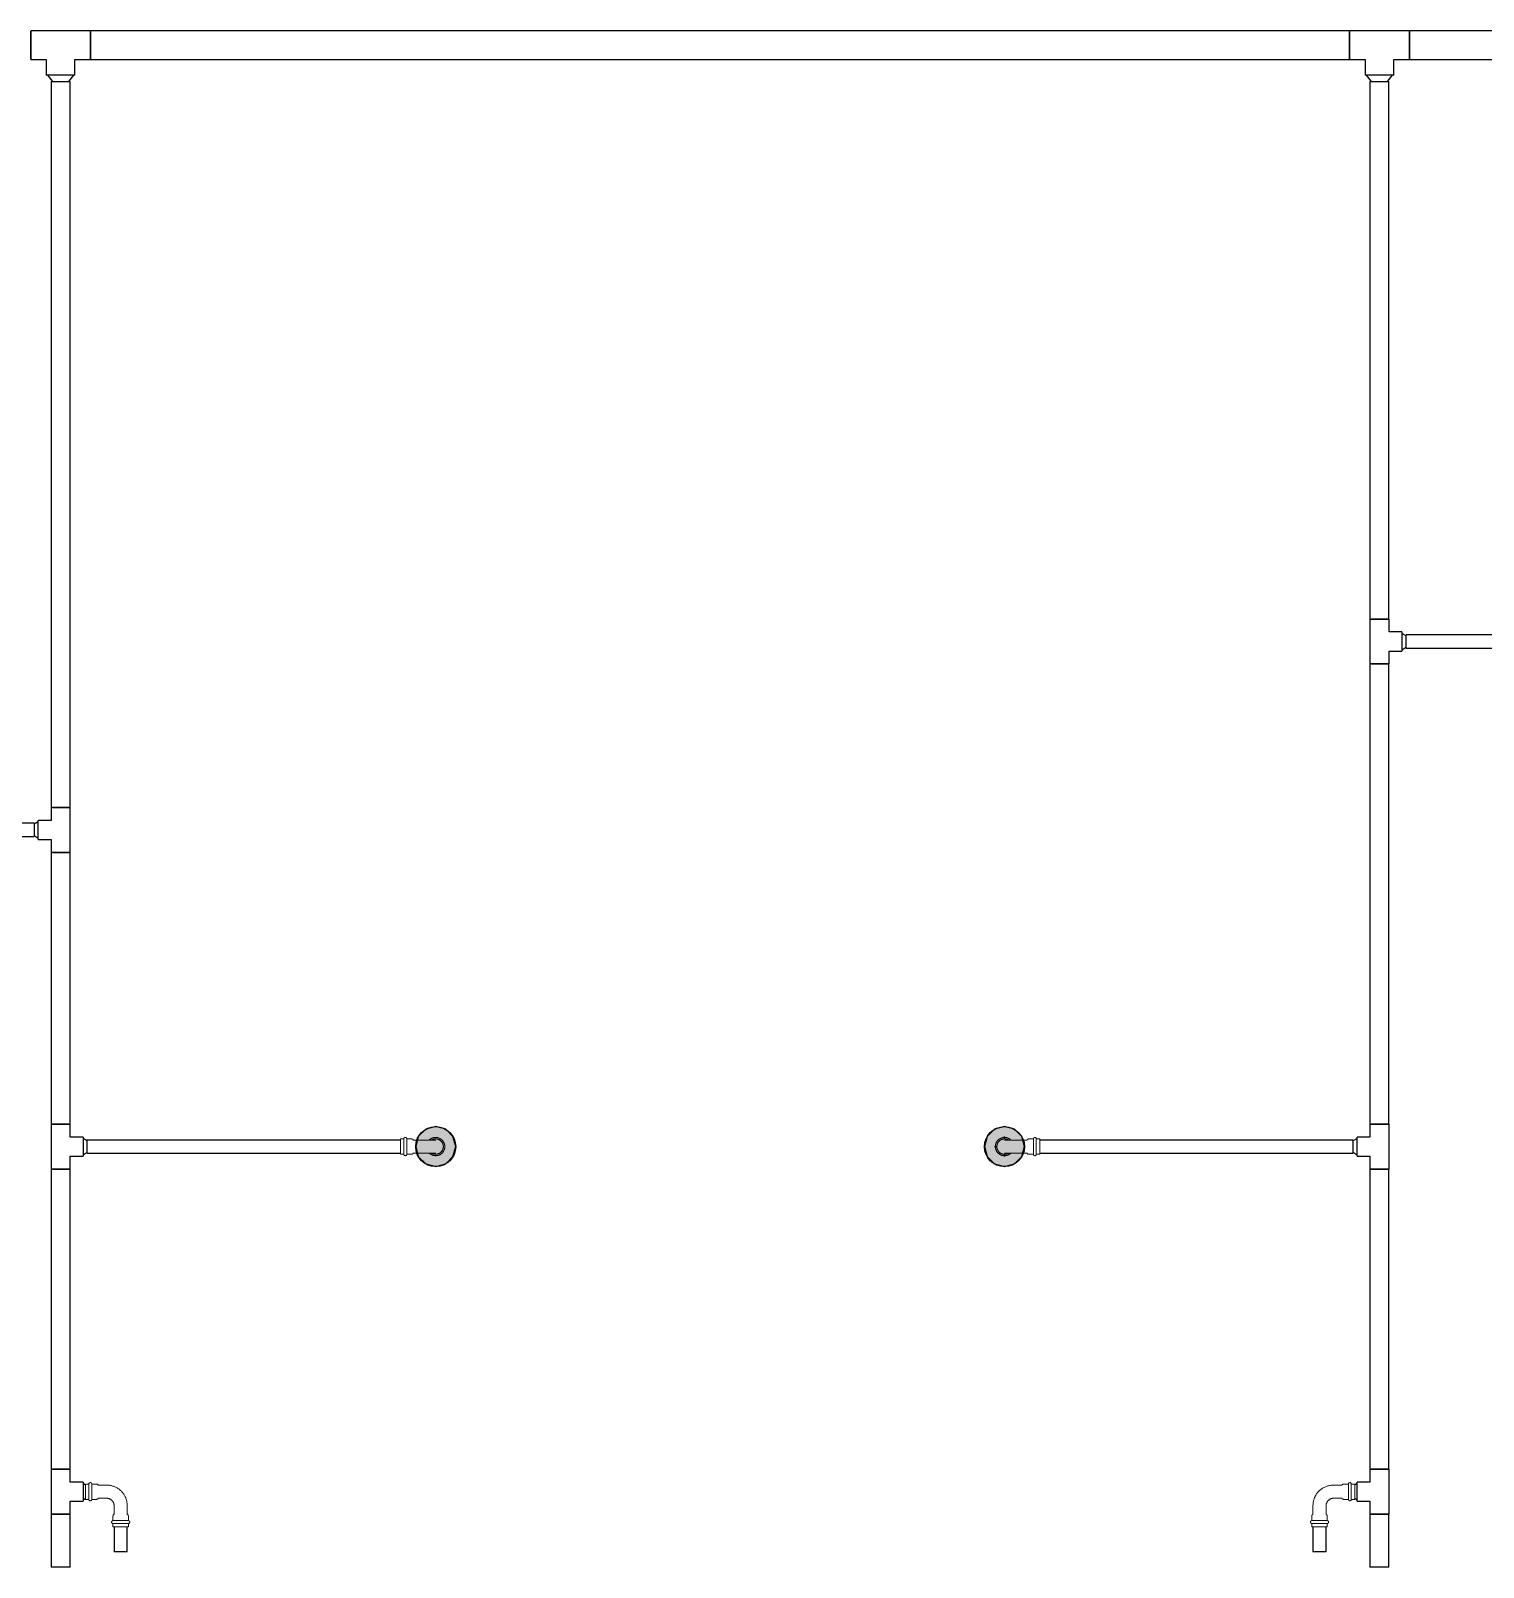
# Model space of a CAD drawing. Header units: inches. Extents: x -3327 to -1, y 8 to 1328.
# Drawn here: x -2424.5 to -2279.2, y 119.8 to 273.4 of the extents above; entities that cross this region are included whole.
import ezdxf

# ---------------------------------------------------------------- set-up
doc = ezdxf.new("R2010")
doc.units = ezdxf.units.IN
doc.header["$MEASUREMENT"] = 0
doc.layers.add('P-PIPE', color=3, linetype='Continuous', lineweight=9)
doc.layers.add('X - REF - FP', color=7, linetype='Continuous', true_color=0xb90000)

# ---------------------------------------------------------------- blocks, each defined once
blk = doc.blocks.new('Victaulic-VicPress316-Elbow 90-45deg Style P568_P571 - Standard-V2-SECOND LEVEL')
at = {"layer": 'P-PIPE'}
for p, q in [((-3203.81, 730.05), (-3203.81, 729.6)), ((-3203.7, 731.1), (-3203.7, 730.2)), ((-3202.39, 730.21), (-3202.39, 731.1)), ((-3202.28, 729.6), (-3202.28, 730.05)), ((-3203.05, 729.6), (-3203.81, 729.6)), ((-3203.81, 729.31), (-3203.81, 728.97)), ((-3203.05, 729.31), (-3203.81, 729.31)), ((-3203.81, 728.97), (-3203.05, 728.97)), ((-3202.28, 729.6), (-3203.05, 729.6)), ((-3202.28, 729.31), (-3203.05, 729.31)), ((-3203.05, 728.97), (-3202.28, 728.97)), ((-3202.28, 728.97), (-3202.28, 729.31))]:
    blk.add_line(p, q, dxfattribs=at)
at = {"layer": 'P-PIPE', "flags": 128}
for points in [[(-3203.05, 733.4), (-3203.08, 733.4), (-3203.12, 733.4), (-3203.16, 733.4), (-3203.19, 733.39), (-3203.23, 733.38), (-3203.26, 733.38), (-3203.3, 733.37), (-3203.33, 733.36), (-3203.37, 733.34), (-3203.4, 733.33), (-3203.43, 733.32), (-3203.47, 733.3), (-3203.5, 733.28), (-3203.53, 733.26), (-3203.56, 733.24), (-3203.59, 733.22), (-3203.62, 733.2), (-3203.65, 733.18), (-3203.67, 733.15), (-3203.7, 733.13), (-3203.73, 733.1), (-3203.75, 733.07), (-3203.77, 733.04), (-3203.79, 733.01), (-3203.81, 732.98), (-3203.83, 732.95), (-3203.85, 732.92), (-3203.87, 732.89), (-3203.88, 732.85), (-3203.9, 732.82), (-3203.91, 732.79), (-3203.92, 732.75), (-3203.93, 732.72), (-3203.94, 732.68), (-3203.94, 732.65), (-3203.95, 732.61), (-3203.95, 732.57), (-3203.96, 732.54), (-3203.96, 732.5), (-3203.96, 732.46), (-3203.96, 732.43), (-3203.95, 732.39), (-3203.95, 732.35), (-3203.94, 732.32), (-3203.93, 732.28), (-3203.93, 732.25), (-3203.91, 732.21), (-3203.9, 732.18), (-3203.89, 732.14), (-3203.88, 732.11), (-3203.86, 732.08), (-3203.84, 732.05), (-3203.82, 732.01), (-3203.8, 731.98), (-3203.78, 731.95), (-3203.76, 731.92), (-3203.74, 731.9), (-3203.71, 731.87)], [(-3203.05, 733.26), (-3203.08, 733.26), (-3203.11, 733.25), (-3203.14, 733.25), (-3203.17, 733.25), (-3203.2, 733.24), (-3203.23, 733.23), (-3203.26, 733.23), (-3203.29, 733.22), (-3203.32, 733.21), (-3203.34, 733.2), (-3203.37, 733.18), (-3203.4, 733.17), (-3203.43, 733.16), (-3203.45, 733.14), (-3203.48, 733.12), (-3203.5, 733.1), (-3203.53, 733.09), (-3203.55, 733.07), (-3203.57, 733.05), (-3203.6, 733.02), (-3203.62, 733), (-3203.64, 732.98), (-3203.66, 732.95), (-3203.67, 732.93), (-3203.69, 732.9), (-3203.71, 732.88), (-3203.72, 732.85), (-3203.74, 732.82), (-3203.75, 732.8), (-3203.76, 732.77), (-3203.77, 732.74), (-3203.78, 732.71), (-3203.79, 732.68), (-3203.8, 732.65), (-3203.8, 732.62), (-3203.81, 732.59), (-3203.81, 732.56), (-3203.81, 732.53), (-3203.81, 732.5), (-3203.81, 732.47), (-3203.81, 732.44), (-3203.81, 732.41), (-3203.8, 732.38), (-3203.8, 732.35), (-3203.79, 732.32), (-3203.78, 732.29), (-3203.78, 732.26), (-3203.77, 732.23), (-3203.76, 732.2), (-3203.74, 732.17), (-3203.73, 732.14), (-3203.72, 732.12), (-3203.7, 732.1)], [(-3202.39, 731.86), (-3202.37, 731.88), (-3202.34, 731.91), (-3202.32, 731.94), (-3202.3, 731.97), (-3202.28, 732), (-3202.26, 732.03), (-3202.24, 732.06), (-3202.23, 732.09), (-3202.21, 732.13), (-3202.2, 732.16), (-3202.18, 732.19), (-3202.17, 732.23), (-3202.16, 732.26), (-3202.15, 732.3), (-3202.15, 732.33), (-3202.14, 732.37), (-3202.14, 732.41), (-3202.14, 732.44), (-3202.13, 732.48), (-3202.13, 732.52), (-3202.14, 732.55), (-3202.14, 732.59), (-3202.14, 732.63), (-3202.15, 732.66), (-3202.16, 732.7), (-3202.17, 732.73), (-3202.18, 732.77), (-3202.19, 732.8), (-3202.2, 732.84), (-3202.22, 732.87), (-3202.23, 732.9), (-3202.25, 732.93), (-3202.27, 732.97), (-3202.29, 733), (-3202.31, 733.03), (-3202.33, 733.06), (-3202.35, 733.08), (-3202.38, 733.11), (-3202.4, 733.14), (-3202.43, 733.16), (-3202.46, 733.19), (-3202.49, 733.21), (-3202.51, 733.23), (-3202.55, 733.25), (-3202.58, 733.27), (-3202.61, 733.29), (-3202.64, 733.31), (-3202.67, 733.32), (-3202.71, 733.34), (-3202.74, 733.35), (-3202.78, 733.36), (-3202.81, 733.37), (-3202.85, 733.38), (-3202.88, 733.39), (-3202.92, 733.39), (-3202.95, 733.4), (-3202.99, 733.4), (-3203.03, 733.4), (-3203.05, 733.4)], [(-3202.39, 732.1), (-3202.37, 732.13), (-3202.36, 732.16), (-3202.34, 732.18), (-3202.33, 732.21), (-3202.32, 732.24), (-3202.31, 732.27), (-3202.3, 732.3), (-3202.3, 732.33), (-3202.29, 732.36), (-3202.29, 732.39), (-3202.28, 732.42), (-3202.28, 732.45), (-3202.28, 732.48), (-3202.28, 732.51), (-3202.28, 732.54), (-3202.28, 732.57), (-3202.29, 732.6), (-3202.29, 732.63), (-3202.3, 732.66), (-3202.31, 732.69), (-3202.32, 732.72), (-3202.33, 732.75), (-3202.34, 732.78), (-3202.35, 732.81), (-3202.36, 732.84), (-3202.38, 732.86), (-3202.39, 732.89), (-3202.41, 732.92), (-3202.43, 732.94), (-3202.44, 732.97), (-3202.46, 732.99), (-3202.48, 733.01), (-3202.51, 733.03), (-3202.53, 733.06), (-3202.55, 733.08), (-3202.58, 733.09), (-3202.6, 733.11), (-3202.62, 733.13), (-3202.65, 733.15), (-3202.68, 733.16), (-3202.7, 733.18), (-3202.73, 733.19), (-3202.76, 733.2), (-3202.79, 733.21), (-3202.82, 733.22), (-3202.85, 733.23), (-3202.88, 733.24), (-3202.91, 733.24), (-3202.94, 733.25), (-3202.97, 733.25), (-3203, 733.26), (-3203.03, 733.26), (-3203.05, 733.26)], [(-3203.7, 732.49), (-3203.7, 732.49), (-3203.7, 732.49), (-3203.7, 732.48), (-3203.7, 732.47), (-3203.7, 732.46), (-3203.7, 732.45), (-3203.7, 732.44), (-3203.7, 732.42), (-3203.7, 732.4), (-3203.7, 732.38), (-3203.7, 732.36), (-3203.7, 732.33), (-3203.7, 732.31), (-3203.7, 732.28), (-3203.7, 732.25), (-3203.7, 732.21), (-3203.7, 732.18), (-3203.7, 732.14), (-3203.7, 732.11), (-3203.7, 732.07), (-3203.7, 732.03), (-3203.7, 731.98), (-3203.7, 731.94), (-3203.7, 731.9), (-3203.7, 731.85), (-3203.7, 731.8), (-3203.7, 731.75), (-3203.7, 731.7), (-3203.7, 731.65), (-3203.7, 731.6), (-3203.7, 731.55), (-3203.7, 731.5), (-3203.7, 731.44), (-3203.7, 731.39), (-3203.7, 731.33), (-3203.7, 731.28), (-3203.7, 731.22), (-3203.7, 731.17), (-3203.7, 731.11), (-3203.7, 731.1)], [(-3202.39, 731.1), (-3202.39, 731.15), (-3202.39, 731.21), (-3202.39, 731.26), (-3202.39, 731.32), (-3202.39, 731.37), (-3202.39, 731.43), (-3202.39, 731.48), (-3202.39, 731.54), (-3202.39, 731.59), (-3202.39, 731.64), (-3202.39, 731.69), (-3202.39, 731.74), (-3202.39, 731.79), (-3202.39, 731.84), (-3202.39, 731.88), (-3202.39, 731.93), (-3202.39, 731.97), (-3202.39, 732.02), (-3202.39, 732.06), (-3202.39, 732.1), (-3202.39, 732.13), (-3202.39, 732.17), (-3202.39, 732.21), (-3202.39, 732.24), (-3202.39, 732.27), (-3202.39, 732.3), (-3202.39, 732.33), (-3202.39, 732.35), (-3202.39, 732.37), (-3202.39, 732.4), (-3202.39, 732.41), (-3202.39, 732.43), (-3202.39, 732.45), (-3202.39, 732.46), (-3202.39, 732.47), (-3202.39, 732.48), (-3202.39, 732.48), (-3202.39, 732.49), (-3202.39, 732.49), (-3202.39, 732.49)], [(-3203.81, 730.05), (-3203.81, 730.06), (-3203.81, 730.07), (-3203.81, 730.08), (-3203.81, 730.09), (-3203.81, 730.11), (-3203.8, 730.12), (-3203.8, 730.13), (-3203.8, 730.14), (-3203.8, 730.15), (-3203.79, 730.16), (-3203.79, 730.17), (-3203.78, 730.18), (-3203.78, 730.19), (-3203.77, 730.2), (-3203.76, 730.2), (-3203.76, 730.21), (-3203.75, 730.22), (-3203.74, 730.23), (-3203.74, 730.24), (-3203.73, 730.25), (-3203.72, 730.25), (-3203.71, 730.26), (-3203.71, 730.27), (-3203.7, 730.27)], [(-3202.39, 730.27), (-3202.38, 730.26), (-3202.37, 730.26), (-3202.36, 730.25), (-3202.36, 730.24), (-3202.35, 730.23), (-3202.34, 730.22), (-3202.33, 730.22), (-3202.33, 730.21), (-3202.32, 730.2), (-3202.32, 730.19), (-3202.31, 730.18), (-3202.31, 730.17), (-3202.3, 730.16), (-3202.3, 730.15), (-3202.29, 730.14), (-3202.29, 730.13), (-3202.29, 730.12), (-3202.29, 730.11), (-3202.28, 730.1), (-3202.28, 730.09), (-3202.28, 730.07), (-3202.28, 730.06), (-3202.28, 730.05), (-3202.28, 730.05)], [(-3203.81, 729.31), (-3203.82, 729.31), (-3203.82, 729.31), (-3203.83, 729.31), (-3203.84, 729.31), (-3203.84, 729.31), (-3203.85, 729.31), (-3203.85, 729.31), (-3203.86, 729.32), (-3203.86, 729.32), (-3203.87, 729.32), (-3203.87, 729.32), (-3203.88, 729.32), (-3203.88, 729.33), (-3203.89, 729.33), (-3203.89, 729.33), (-3203.9, 729.34), (-3203.9, 729.34), (-3203.91, 729.34), (-3203.91, 729.35), (-3203.92, 729.35), (-3203.92, 729.36), (-3203.92, 729.36), (-3203.93, 729.37), (-3203.93, 729.37), (-3203.93, 729.38), (-3203.94, 729.38), (-3203.94, 729.39), (-3203.94, 729.39), (-3203.95, 729.4), (-3203.95, 729.4), (-3203.95, 729.41), (-3203.95, 729.41), (-3203.95, 729.42), (-3203.95, 729.42), (-3203.96, 729.43), (-3203.96, 729.44), (-3203.96, 729.44), (-3203.96, 729.45), (-3203.96, 729.45), (-3203.96, 729.46), (-3203.96, 729.46), (-3203.96, 729.47), (-3203.96, 729.48), (-3203.96, 729.48), (-3203.95, 729.49), (-3203.95, 729.49), (-3203.95, 729.5), (-3203.95, 729.5), (-3203.95, 729.51), (-3203.94, 729.51), (-3203.94, 729.52), (-3203.94, 729.52), (-3203.94, 729.53), (-3203.93, 729.53), (-3203.93, 729.54), (-3203.93, 729.54), (-3203.92, 729.55), (-3203.92, 729.55), (-3203.92, 729.56), (-3203.91, 729.56), (-3203.91, 729.57), (-3203.9, 729.57), (-3203.9, 729.57), (-3203.89, 729.58), (-3203.89, 729.58), (-3203.88, 729.58), (-3203.88, 729.58), (-3203.87, 729.59), (-3203.87, 729.59), (-3203.86, 729.59), (-3203.86, 729.59), (-3203.85, 729.59), (-3203.84, 729.6), (-3203.84, 729.6), (-3203.83, 729.6), (-3203.83, 729.6), (-3203.82, 729.6), (-3203.82, 729.6), (-3203.81, 729.6)], [(-3203.05, 729.6), (-3203.08, 729.6), (-3203.11, 729.6), (-3203.14, 729.6), (-3203.17, 729.6), (-3203.2, 729.6), (-3203.23, 729.6), (-3203.26, 729.6), (-3203.29, 729.6), (-3203.32, 729.6), (-3203.34, 729.6), (-3203.37, 729.6), (-3203.4, 729.6), (-3203.43, 729.6), (-3203.45, 729.6), (-3203.48, 729.6), (-3203.5, 729.6), (-3203.53, 729.6), (-3203.55, 729.6), (-3203.57, 729.6), (-3203.6, 729.6), (-3203.62, 729.6), (-3203.64, 729.6), (-3203.66, 729.6), (-3203.67, 729.6), (-3203.69, 729.6), (-3203.71, 729.6), (-3203.72, 729.6), (-3203.74, 729.6), (-3203.75, 729.6), (-3203.76, 729.6), (-3203.77, 729.6), (-3203.78, 729.6), (-3203.79, 729.6), (-3203.8, 729.6), (-3203.8, 729.6), (-3203.81, 729.6), (-3203.81, 729.6), (-3203.81, 729.6), (-3203.81, 729.6), (-3203.81, 729.6)], [(-3203.81, 729.6), (-3203.81, 729.6), (-3203.81, 729.6), (-3203.81, 729.6), (-3203.8, 729.6), (-3203.8, 729.6), (-3203.79, 729.6), (-3203.78, 729.6), (-3203.77, 729.6)], [(-3203.77, 729.31), (-3203.78, 729.31), (-3203.79, 729.31), (-3203.8, 729.31), (-3203.8, 729.31), (-3203.81, 729.31), (-3203.81, 729.31), (-3203.81, 729.31), (-3203.81, 729.31), (-3203.81, 729.31)], [(-3203.81, 729.31), (-3203.81, 729.31), (-3203.81, 729.31), (-3203.81, 729.31), (-3203.8, 729.31), (-3203.8, 729.31), (-3203.79, 729.31), (-3203.78, 729.31), (-3203.77, 729.31), (-3203.76, 729.31), (-3203.75, 729.31), (-3203.74, 729.31), (-3203.73, 729.31), (-3203.71, 729.31), (-3203.7, 729.31), (-3203.68, 729.31), (-3203.66, 729.31), (-3203.64, 729.31), (-3203.62, 729.31), (-3203.6, 729.31), (-3203.58, 729.31), (-3203.56, 729.31), (-3203.53, 729.31), (-3203.51, 729.31), (-3203.49, 729.31), (-3203.46, 729.31), (-3203.43, 729.31), (-3203.41, 729.31), (-3203.38, 729.31), (-3203.35, 729.31), (-3203.32, 729.31), (-3203.29, 729.31), (-3203.27, 729.31), (-3203.24, 729.31), (-3203.21, 729.31), (-3203.18, 729.31), (-3203.15, 729.31), (-3203.12, 729.31), (-3203.08, 729.31), (-3203.05, 729.31), (-3203.05, 729.31)], [(-3202.28, 729.6), (-3202.28, 729.6), (-3202.28, 729.6), (-3202.29, 729.6), (-3202.29, 729.6), (-3202.29, 729.6), (-3202.3, 729.6), (-3202.31, 729.6), (-3202.32, 729.6), (-3202.33, 729.6), (-3202.34, 729.6), (-3202.35, 729.6), (-3202.37, 729.6), (-3202.38, 729.6), (-3202.4, 729.6), (-3202.41, 729.6), (-3202.43, 729.6), (-3202.45, 729.6), (-3202.47, 729.6), (-3202.49, 729.6), (-3202.51, 729.6), (-3202.53, 729.6), (-3202.56, 729.6), (-3202.58, 729.6), (-3202.61, 729.6), (-3202.63, 729.6), (-3202.66, 729.6), (-3202.68, 729.6), (-3202.71, 729.6), (-3202.74, 729.6), (-3202.77, 729.6), (-3202.8, 729.6), (-3202.83, 729.6), (-3202.86, 729.6), (-3202.89, 729.6), (-3202.92, 729.6), (-3202.95, 729.6), (-3202.98, 729.6), (-3203.01, 729.6), (-3203.04, 729.6), (-3203.05, 729.6)], [(-3203.05, 729.31), (-3203.02, 729.31), (-3202.98, 729.31), (-3202.95, 729.31), (-3202.92, 729.31), (-3202.89, 729.31), (-3202.86, 729.31), (-3202.83, 729.31), (-3202.8, 729.31), (-3202.78, 729.31), (-3202.75, 729.31), (-3202.72, 729.31), (-3202.69, 729.31), (-3202.67, 729.31), (-3202.64, 729.31), (-3202.61, 729.31), (-3202.59, 729.31), (-3202.56, 729.31), (-3202.54, 729.31), (-3202.52, 729.31), (-3202.5, 729.31), (-3202.48, 729.31), (-3202.46, 729.31), (-3202.44, 729.31), (-3202.42, 729.31), (-3202.4, 729.31), (-3202.39, 729.31), (-3202.37, 729.31), (-3202.36, 729.31), (-3202.34, 729.31), (-3202.33, 729.31), (-3202.32, 729.31), (-3202.31, 729.31), (-3202.3, 729.31), (-3202.3, 729.31), (-3202.29, 729.31), (-3202.29, 729.31), (-3202.28, 729.31), (-3202.28, 729.31), (-3202.28, 729.31), (-3202.28, 729.31)], [(-3202.32, 729.6), (-3202.31, 729.6), (-3202.3, 729.6), (-3202.3, 729.6), (-3202.29, 729.6), (-3202.29, 729.6), (-3202.28, 729.6), (-3202.28, 729.6), (-3202.28, 729.6), (-3202.28, 729.6)], [(-3202.28, 729.31), (-3202.28, 729.31), (-3202.28, 729.31), (-3202.29, 729.31), (-3202.29, 729.31), (-3202.29, 729.31), (-3202.3, 729.31), (-3202.31, 729.31), (-3202.32, 729.31)], [(-3202.28, 729.6), (-3202.27, 729.6), (-3202.27, 729.6), (-3202.26, 729.6), (-3202.26, 729.6), (-3202.25, 729.6), (-3202.24, 729.6), (-3202.24, 729.59), (-3202.23, 729.59), (-3202.23, 729.59), (-3202.22, 729.59), (-3202.22, 729.59), (-3202.21, 729.58), (-3202.21, 729.58), (-3202.2, 729.58), (-3202.2, 729.57), (-3202.19, 729.57), (-3202.19, 729.57), (-3202.18, 729.56), (-3202.18, 729.56), (-3202.18, 729.56), (-3202.17, 729.55), (-3202.17, 729.55), (-3202.16, 729.54), (-3202.16, 729.54), (-3202.16, 729.53), (-3202.15, 729.53), (-3202.15, 729.52), (-3202.15, 729.52), (-3202.15, 729.51), (-3202.14, 729.51), (-3202.14, 729.5), (-3202.14, 729.5), (-3202.14, 729.49), (-3202.14, 729.48), (-3202.14, 729.48), (-3202.14, 729.47), (-3202.13, 729.47), (-3202.13, 729.46), (-3202.13, 729.46), (-3202.13, 729.45), (-3202.13, 729.44), (-3202.13, 729.44), (-3202.14, 729.43), (-3202.14, 729.43), (-3202.14, 729.42), (-3202.14, 729.42), (-3202.14, 729.41), (-3202.14, 729.4), (-3202.14, 729.4), (-3202.15, 729.39), (-3202.15, 729.39), (-3202.15, 729.38), (-3202.16, 729.38), (-3202.16, 729.37), (-3202.16, 729.37), (-3202.17, 729.36), (-3202.17, 729.36), (-3202.17, 729.35), (-3202.18, 729.35), (-3202.18, 729.35), (-3202.19, 729.34), (-3202.19, 729.34), (-3202.19, 729.34), (-3202.2, 729.33), (-3202.2, 729.33), (-3202.21, 729.33), (-3202.21, 729.32), (-3202.22, 729.32), (-3202.23, 729.32), (-3202.23, 729.32), (-3202.24, 729.32), (-3202.24, 729.31), (-3202.25, 729.31), (-3202.25, 729.31), (-3202.26, 729.31), (-3202.26, 729.31), (-3202.27, 729.31), (-3202.28, 729.31), (-3202.28, 729.31)]]:
    blk.add_lwpolyline(points, dxfattribs=at)
blk = doc.blocks.new('Victaulic-VicPress316-Elbow 90-45deg Style P568_P571 - Standard-V1-SECOND LEVEL')
at = {"layer": 'P-PIPE'}
for p, q in [((-0.77, 3.52), (-0.77, 3.18)), ((0.77, 3.52), (-0.77, 3.52)), ((-0.77, 3.18), (0.77, 3.18)), ((0.77, 3.18), (0.77, 3.52)), ((-0.77, 2.89), (-0.77, 2.44)), ((-0.77, 2.89), (0.77, 2.89)), ((-0.66, 2.28), (-0.66, 1.39)), ((0.66, 1.39), (0.66, 2.28)), ((0.77, 2.44), (0.77, 2.89)), ((-3.18, 0.77), (-3.52, 0.77)), ((-3.52, 0.77), (-3.52, -0.77)), ((-3.18, -0.77), (-3.18, 0.77)), ((-2.44, 0.77), (-2.89, 0.77)), ((-2.89, -0.77), (-2.89, 0.77)), ((-1.39, 0.66), (-2.28, 0.66)), ((-3.52, -0.77), (-3.18, -0.77)), ((-2.89, -0.77), (-2.44, -0.77)), ((-2.28, -0.66), (-1.39, -0.66))]:
    blk.add_line(p, q, dxfattribs=at)
at = {"layer": 'P-PIPE', "flags": 128}
for points in [[(-0.77, 2.89), (-0.77, 2.89), (-0.78, 2.89), (-0.78, 2.89), (-0.79, 2.89), (-0.8, 2.89), (-0.8, 2.89), (-0.81, 2.9), (-0.81, 2.9), (-0.82, 2.9), (-0.82, 2.9), (-0.83, 2.9), (-0.83, 2.91), (-0.84, 2.91), (-0.84, 2.91), (-0.85, 2.92), (-0.85, 2.92), (-0.86, 2.92), (-0.86, 2.93), (-0.87, 2.93), (-0.87, 2.93), (-0.87, 2.94), (-0.88, 2.94), (-0.88, 2.95), (-0.89, 2.95), (-0.89, 2.96), (-0.89, 2.96), (-0.89, 2.97), (-0.9, 2.97), (-0.9, 2.98), (-0.9, 2.98), (-0.9, 2.99), (-0.91, 2.99), (-0.91, 3), (-0.91, 3.01), (-0.91, 3.01), (-0.91, 3.02), (-0.91, 3.02), (-0.91, 3.03), (-0.91, 3.03), (-0.91, 3.04), (-0.91, 3.05), (-0.91, 3.05), (-0.91, 3.06), (-0.91, 3.06), (-0.91, 3.07), (-0.91, 3.07), (-0.91, 3.08), (-0.9, 3.09), (-0.9, 3.09), (-0.9, 3.1), (-0.9, 3.1), (-0.89, 3.11), (-0.89, 3.11), (-0.89, 3.12), (-0.88, 3.12), (-0.88, 3.13), (-0.88, 3.13), (-0.87, 3.14), (-0.87, 3.14), (-0.86, 3.14), (-0.86, 3.15), (-0.86, 3.15), (-0.85, 3.15), (-0.85, 3.16), (-0.84, 3.16), (-0.84, 3.16), (-0.83, 3.17), (-0.83, 3.17), (-0.82, 3.17), (-0.82, 3.17), (-0.81, 3.17), (-0.8, 3.18), (-0.8, 3.18), (-0.79, 3.18), (-0.79, 3.18), (-0.78, 3.18), (-0.78, 3.18), (-0.77, 3.18), (-0.77, 3.18)], [(0.77, 3.18), (0.77, 3.18), (0.76, 3.18), (0.76, 3.18), (0.76, 3.18), (0.75, 3.18), (0.74, 3.18), (0.74, 3.18), (0.73, 3.18), (0.72, 3.18), (0.71, 3.18), (0.69, 3.18), (0.68, 3.18), (0.67, 3.18), (0.65, 3.18), (0.63, 3.18), (0.61, 3.18), (0.6, 3.18), (0.58, 3.18), (0.56, 3.18), (0.53, 3.18), (0.51, 3.18), (0.49, 3.18), (0.46, 3.18), (0.44, 3.18), (0.41, 3.18), (0.39, 3.18), (0.36, 3.18), (0.33, 3.18), (0.31, 3.18), (0.28, 3.18), (0.25, 3.18), (0.22, 3.18), (0.19, 3.18), (0.16, 3.18), (0.13, 3.18), (0.1, 3.18), (0.07, 3.18), (0.04, 3.18), (0.01, 3.18), (-0.02, 3.18), (-0.05, 3.18), (-0.08, 3.18), (-0.11, 3.18), (-0.14, 3.18), (-0.17, 3.18), (-0.2, 3.18), (-0.23, 3.18), (-0.26, 3.18), (-0.29, 3.18), (-0.32, 3.18), (-0.35, 3.18), (-0.37, 3.18), (-0.4, 3.18), (-0.43, 3.18), (-0.45, 3.18), (-0.48, 3.18), (-0.5, 3.18), (-0.52, 3.18), (-0.54, 3.18), (-0.57, 3.18), (-0.59, 3.18), (-0.6, 3.18), (-0.62, 3.18), (-0.64, 3.18), (-0.66, 3.18), (-0.67, 3.18), (-0.69, 3.18), (-0.7, 3.18), (-0.71, 3.18), (-0.72, 3.18), (-0.73, 3.18), (-0.74, 3.18), (-0.75, 3.18), (-0.75, 3.18), (-0.76, 3.18), (-0.76, 3.18), (-0.77, 3.18), (-0.77, 3.18), (-0.77, 3.18)], [(-0.77, 3.18), (-0.77, 3.18), (-0.76, 3.18), (-0.76, 3.18), (-0.76, 3.18), (-0.75, 3.18), (-0.74, 3.18), (-0.74, 3.18), (-0.73, 3.18)], [(0.72, 3.18), (0.73, 3.18), (0.74, 3.18), (0.75, 3.18), (0.75, 3.18), (0.76, 3.18), (0.76, 3.18), (0.77, 3.18), (0.77, 3.18), (0.77, 3.18)], [(0.77, 3.18), (0.77, 3.18), (0.78, 3.18), (0.78, 3.18), (0.79, 3.18), (0.8, 3.18), (0.8, 3.18), (0.81, 3.18), (0.81, 3.17), (0.82, 3.17), (0.82, 3.17), (0.83, 3.17), (0.83, 3.17), (0.84, 3.16), (0.84, 3.16), (0.85, 3.16), (0.85, 3.15), (0.86, 3.15), (0.86, 3.15), (0.87, 3.14), (0.87, 3.14), (0.87, 3.13), (0.88, 3.13), (0.88, 3.12), (0.89, 3.12), (0.89, 3.11), (0.89, 3.11), (0.89, 3.1), (0.9, 3.1), (0.9, 3.09), (0.9, 3.09), (0.9, 3.08), (0.91, 3.08), (0.91, 3.07), (0.91, 3.07), (0.91, 3.06), (0.91, 3.05), (0.91, 3.05), (0.91, 3.04), (0.91, 3.04), (0.91, 3.03), (0.91, 3.03), (0.91, 3.02), (0.91, 3.01), (0.91, 3.01), (0.91, 3), (0.91, 3), (0.91, 2.99), (0.9, 2.99), (0.9, 2.98), (0.9, 2.98), (0.9, 2.97), (0.89, 2.97), (0.89, 2.96), (0.89, 2.96), (0.88, 2.95), (0.88, 2.95), (0.88, 2.94), (0.87, 2.94), (0.87, 2.93), (0.86, 2.93), (0.86, 2.92), (0.86, 2.92), (0.85, 2.92), (0.85, 2.91), (0.84, 2.91), (0.84, 2.91), (0.83, 2.91), (0.83, 2.9), (0.82, 2.9), (0.82, 2.9), (0.81, 2.9), (0.8, 2.9), (0.8, 2.89), (0.79, 2.89), (0.79, 2.89), (0.78, 2.89), (0.78, 2.89), (0.77, 2.89), (0.77, 2.89)], [(-0.77, 2.89), (-0.77, 2.89), (-0.76, 2.89), (-0.76, 2.89), (-0.76, 2.89), (-0.75, 2.89), (-0.74, 2.89), (-0.74, 2.89), (-0.73, 2.89), (-0.72, 2.89), (-0.71, 2.89), (-0.69, 2.89), (-0.68, 2.89), (-0.67, 2.89), (-0.65, 2.89), (-0.63, 2.89), (-0.61, 2.89), (-0.6, 2.89), (-0.58, 2.89), (-0.56, 2.89), (-0.53, 2.89), (-0.51, 2.89), (-0.49, 2.89), (-0.46, 2.89), (-0.44, 2.89), (-0.41, 2.89), (-0.39, 2.89), (-0.36, 2.89), (-0.33, 2.89), (-0.31, 2.89), (-0.28, 2.89), (-0.25, 2.89), (-0.22, 2.89), (-0.19, 2.89), (-0.16, 2.89), (-0.13, 2.89), (-0.1, 2.89), (-0.07, 2.89), (-0.04, 2.89), (-0.01, 2.89), (0.02, 2.89), (0.05, 2.89), (0.08, 2.89), (0.11, 2.89), (0.14, 2.89), (0.17, 2.89), (0.2, 2.89), (0.23, 2.89), (0.26, 2.89), (0.29, 2.89), (0.32, 2.89), (0.35, 2.89), (0.37, 2.89), (0.4, 2.89), (0.43, 2.89), (0.45, 2.89), (0.48, 2.89), (0.5, 2.89), (0.52, 2.89), (0.54, 2.89), (0.57, 2.89), (0.59, 2.89), (0.6, 2.89), (0.62, 2.89), (0.64, 2.89), (0.66, 2.89), (0.67, 2.89), (0.69, 2.89), (0.7, 2.89), (0.71, 2.89), (0.72, 2.89), (0.73, 2.89), (0.74, 2.89), (0.75, 2.89), (0.75, 2.89), (0.76, 2.89), (0.76, 2.89), (0.77, 2.89), (0.77, 2.89), (0.77, 2.89)], [(-0.72, 2.89), (-0.73, 2.89), (-0.74, 2.89), (-0.75, 2.89), (-0.75, 2.89), (-0.76, 2.89), (-0.76, 2.89), (-0.77, 2.89), (-0.77, 2.89), (-0.77, 2.89)], [(-0.66, 2.22), (-0.67, 2.23), (-0.67, 2.23), (-0.68, 2.24), (-0.69, 2.25), (-0.7, 2.26), (-0.7, 2.27), (-0.71, 2.27), (-0.72, 2.28), (-0.72, 2.29), (-0.73, 2.3), (-0.73, 2.31), (-0.74, 2.32), (-0.74, 2.33), (-0.75, 2.34), (-0.75, 2.35), (-0.76, 2.36), (-0.76, 2.37), (-0.76, 2.38), (-0.76, 2.39), (-0.76, 2.4), (-0.77, 2.42), (-0.77, 2.43), (-0.77, 2.44), (-0.77, 2.44)], [(0.77, 2.44), (0.77, 2.43), (0.77, 2.42), (0.76, 2.41), (0.76, 2.4), (0.76, 2.38), (0.76, 2.37), (0.76, 2.36), (0.75, 2.35), (0.75, 2.34), (0.74, 2.33), (0.74, 2.32), (0.74, 2.31), (0.73, 2.3), (0.72, 2.29), (0.72, 2.29), (0.71, 2.28), (0.71, 2.27), (0.7, 2.26), (0.69, 2.25), (0.68, 2.24), (0.68, 2.24), (0.67, 2.23), (0.66, 2.22), (0.66, 2.22)], [(0.77, 2.89), (0.77, 2.89), (0.76, 2.89), (0.76, 2.89), (0.76, 2.89), (0.75, 2.89), (0.74, 2.89), (0.74, 2.89), (0.73, 2.89)], [(-3.18, 0.77), (-3.18, 0.77), (-3.18, 0.78), (-3.18, 0.78), (-3.18, 0.79), (-3.18, 0.8), (-3.18, 0.8), (-3.18, 0.81), (-3.17, 0.81), (-3.17, 0.82), (-3.17, 0.82), (-3.17, 0.83), (-3.17, 0.83), (-3.16, 0.84), (-3.16, 0.84), (-3.16, 0.85), (-3.15, 0.85), (-3.15, 0.86), (-3.15, 0.86), (-3.14, 0.87), (-3.14, 0.87), (-3.13, 0.87), (-3.13, 0.88), (-3.12, 0.88), (-3.12, 0.89), (-3.11, 0.89), (-3.11, 0.89), (-3.1, 0.89), (-3.1, 0.9), (-3.09, 0.9), (-3.09, 0.9), (-3.08, 0.9), (-3.08, 0.91), (-3.07, 0.91), (-3.07, 0.91), (-3.06, 0.91), (-3.05, 0.91), (-3.05, 0.91), (-3.04, 0.91), (-3.04, 0.91), (-3.03, 0.91), (-3.03, 0.91), (-3.02, 0.91), (-3.01, 0.91), (-3.01, 0.91), (-3, 0.91), (-3, 0.91), (-2.99, 0.91), (-2.99, 0.9), (-2.98, 0.9), (-2.98, 0.9), (-2.97, 0.9), (-2.97, 0.89), (-2.96, 0.89), (-2.96, 0.89), (-2.95, 0.88), (-2.95, 0.88), (-2.94, 0.88), (-2.94, 0.87), (-2.93, 0.87), (-2.93, 0.86), (-2.92, 0.86), (-2.92, 0.86), (-2.92, 0.85), (-2.91, 0.85), (-2.91, 0.84), (-2.91, 0.84), (-2.91, 0.83), (-2.9, 0.83), (-2.9, 0.82), (-2.9, 0.82), (-2.9, 0.81), (-2.9, 0.8), (-2.89, 0.8), (-2.89, 0.79), (-2.89, 0.79), (-2.89, 0.78), (-2.89, 0.78), (-2.89, 0.77), (-2.89, 0.77)], [(-3.18, 0.77), (-3.18, 0.77), (-3.18, 0.76), (-3.18, 0.76), (-3.18, 0.76), (-3.18, 0.75), (-3.18, 0.74), (-3.18, 0.74), (-3.18, 0.73), (-3.18, 0.72), (-3.18, 0.71), (-3.18, 0.69), (-3.18, 0.68), (-3.18, 0.67), (-3.18, 0.65), (-3.18, 0.63), (-3.18, 0.61), (-3.18, 0.6), (-3.18, 0.58), (-3.18, 0.56), (-3.18, 0.53), (-3.18, 0.51), (-3.18, 0.49), (-3.18, 0.46), (-3.18, 0.44), (-3.18, 0.41), (-3.18, 0.39), (-3.18, 0.36), (-3.18, 0.33), (-3.18, 0.31), (-3.18, 0.28), (-3.18, 0.25), (-3.18, 0.22), (-3.18, 0.19), (-3.18, 0.16), (-3.18, 0.13), (-3.18, 0.1), (-3.18, 0.07), (-3.18, 0.04), (-3.18, 0.01), (-3.18, -0.02), (-3.18, -0.05), (-3.18, -0.08), (-3.18, -0.11), (-3.18, -0.14), (-3.18, -0.17), (-3.18, -0.2), (-3.18, -0.23), (-3.18, -0.26), (-3.18, -0.29), (-3.18, -0.32), (-3.18, -0.35), (-3.18, -0.37), (-3.18, -0.4), (-3.18, -0.43), (-3.18, -0.45), (-3.18, -0.48), (-3.18, -0.5), (-3.18, -0.52), (-3.18, -0.54), (-3.18, -0.57), (-3.18, -0.59), (-3.18, -0.6), (-3.18, -0.62), (-3.18, -0.64), (-3.18, -0.66), (-3.18, -0.67), (-3.18, -0.69), (-3.18, -0.7), (-3.18, -0.71), (-3.18, -0.72), (-3.18, -0.73), (-3.18, -0.74), (-3.18, -0.75), (-3.18, -0.75), (-3.18, -0.76), (-3.18, -0.76), (-3.18, -0.77), (-3.18, -0.77), (-3.18, -0.77)], [(-3.18, 0.72), (-3.18, 0.73), (-3.18, 0.74), (-3.18, 0.75), (-3.18, 0.75), (-3.18, 0.76), (-3.18, 0.76), (-3.18, 0.77), (-3.18, 0.77), (-3.18, 0.77)], [(-2.89, -0.77), (-2.89, -0.77), (-2.89, -0.76), (-2.89, -0.76), (-2.89, -0.76), (-2.89, -0.75), (-2.89, -0.74), (-2.89, -0.74), (-2.89, -0.73), (-2.89, -0.72), (-2.89, -0.71), (-2.89, -0.69), (-2.89, -0.68), (-2.89, -0.67), (-2.89, -0.65), (-2.89, -0.63), (-2.89, -0.61), (-2.89, -0.6), (-2.89, -0.58), (-2.89, -0.56), (-2.89, -0.53), (-2.89, -0.51), (-2.89, -0.49), (-2.89, -0.46), (-2.89, -0.44), (-2.89, -0.41), (-2.89, -0.39), (-2.89, -0.36), (-2.89, -0.33), (-2.89, -0.31), (-2.89, -0.28), (-2.89, -0.25), (-2.89, -0.22), (-2.89, -0.19), (-2.89, -0.16), (-2.89, -0.13), (-2.89, -0.1), (-2.89, -0.07), (-2.89, -0.04), (-2.89, -0.01), (-2.89, 0.02), (-2.89, 0.05), (-2.89, 0.08), (-2.89, 0.11), (-2.89, 0.14), (-2.89, 0.17), (-2.89, 0.2), (-2.89, 0.23), (-2.89, 0.26), (-2.89, 0.29), (-2.89, 0.32), (-2.89, 0.35), (-2.89, 0.37), (-2.89, 0.4), (-2.89, 0.43), (-2.89, 0.45), (-2.89, 0.48), (-2.89, 0.5), (-2.89, 0.52), (-2.89, 0.54), (-2.89, 0.57), (-2.89, 0.59), (-2.89, 0.6), (-2.89, 0.62), (-2.89, 0.64), (-2.89, 0.66), (-2.89, 0.67), (-2.89, 0.69), (-2.89, 0.7), (-2.89, 0.71), (-2.89, 0.72), (-2.89, 0.73), (-2.89, 0.74), (-2.89, 0.75), (-2.89, 0.75), (-2.89, 0.76), (-2.89, 0.76), (-2.89, 0.77), (-2.89, 0.77), (-2.89, 0.77)], [(-2.89, 0.77), (-2.89, 0.77), (-2.89, 0.76), (-2.89, 0.76), (-2.89, 0.76), (-2.89, 0.75), (-2.89, 0.74), (-2.89, 0.74), (-2.89, 0.73)], [(-2.44, 0.77), (-2.43, 0.77), (-2.42, 0.77), (-2.41, 0.76), (-2.4, 0.76), (-2.38, 0.76), (-2.37, 0.76), (-2.36, 0.76), (-2.35, 0.75), (-2.34, 0.75), (-2.33, 0.74), (-2.32, 0.74), (-2.31, 0.74), (-2.3, 0.73), (-2.29, 0.72), (-2.29, 0.72), (-2.28, 0.71), (-2.27, 0.71), (-2.26, 0.7), (-2.25, 0.69), (-2.24, 0.68), (-2.24, 0.68), (-2.23, 0.67), (-2.22, 0.66), (-2.22, 0.66)], [(-0.66, 1.39), (-0.66, 1.36), (-0.66, 1.33), (-0.66, 1.3), (-0.67, 1.28), (-0.67, 1.25), (-0.68, 1.22), (-0.69, 1.19), (-0.69, 1.16), (-0.7, 1.13), (-0.72, 1.11), (-0.73, 1.08), (-0.74, 1.05), (-0.75, 1.03), (-0.77, 1), (-0.79, 0.98), (-0.8, 0.95), (-0.82, 0.93), (-0.84, 0.91), (-0.86, 0.89), (-0.88, 0.87), (-0.9, 0.85), (-0.92, 0.83), (-0.95, 0.81), (-0.97, 0.79), (-1, 0.77), (-1.02, 0.76), (-1.05, 0.74), (-1.07, 0.73), (-1.1, 0.72), (-1.13, 0.71), (-1.15, 0.7), (-1.18, 0.69), (-1.21, 0.68), (-1.24, 0.67), (-1.27, 0.67), (-1.3, 0.66), (-1.33, 0.66), (-1.36, 0.66), (-1.39, 0.66), (-1.39, 0.66)], [(-1.39, -0.66), (-1.31, -0.66), (-1.23, -0.65), (-1.15, -0.64), (-1.07, -0.63), (-0.99, -0.62), (-0.91, -0.6), (-0.83, -0.58), (-0.75, -0.55), (-0.67, -0.53), (-0.59, -0.5), (-0.52, -0.46), (-0.45, -0.43), (-0.37, -0.39), (-0.3, -0.34), (-0.24, -0.3), (-0.17, -0.25), (-0.1, -0.2), (-0.04, -0.15), (0.02, -0.09), (0.08, -0.04), (0.13, 0.02), (0.19, 0.09), (0.24, 0.15), (0.29, 0.22), (0.33, 0.29), (0.38, 0.35), (0.42, 0.43), (0.45, 0.5), (0.49, 0.57), (0.52, 0.65), (0.55, 0.73), (0.57, 0.81), (0.59, 0.88), (0.61, 0.96), (0.63, 1.04), (0.64, 1.13), (0.65, 1.21), (0.65, 1.29), (0.66, 1.37), (0.66, 1.39)], [(-3.18, -0.77), (-3.18, -0.77), (-3.18, -0.76), (-3.18, -0.76), (-3.18, -0.76), (-3.18, -0.75), (-3.18, -0.74), (-3.18, -0.74), (-3.18, -0.73)], [(-2.89, -0.77), (-2.89, -0.77), (-2.89, -0.78), (-2.89, -0.78), (-2.89, -0.79), (-2.89, -0.8), (-2.89, -0.8), (-2.9, -0.81), (-2.9, -0.81), (-2.9, -0.82), (-2.9, -0.82), (-2.9, -0.83), (-2.91, -0.83), (-2.91, -0.84), (-2.91, -0.84), (-2.92, -0.85), (-2.92, -0.85), (-2.92, -0.86), (-2.93, -0.86), (-2.93, -0.87), (-2.93, -0.87), (-2.94, -0.87), (-2.94, -0.88), (-2.95, -0.88), (-2.95, -0.89), (-2.96, -0.89), (-2.96, -0.89), (-2.97, -0.89), (-2.97, -0.9), (-2.98, -0.9), (-2.98, -0.9), (-2.99, -0.9), (-2.99, -0.91), (-3, -0.91), (-3.01, -0.91), (-3.01, -0.91), (-3.02, -0.91), (-3.02, -0.91), (-3.03, -0.91), (-3.03, -0.91), (-3.04, -0.91), (-3.05, -0.91), (-3.05, -0.91), (-3.06, -0.91), (-3.06, -0.91), (-3.07, -0.91), (-3.07, -0.91), (-3.08, -0.91), (-3.09, -0.9), (-3.09, -0.9), (-3.1, -0.9), (-3.1, -0.9), (-3.11, -0.89), (-3.11, -0.89), (-3.12, -0.89), (-3.12, -0.88), (-3.13, -0.88), (-3.13, -0.88), (-3.14, -0.87), (-3.14, -0.87), (-3.14, -0.86), (-3.15, -0.86), (-3.15, -0.86), (-3.15, -0.85), (-3.16, -0.85), (-3.16, -0.84), (-3.16, -0.84), (-3.17, -0.83), (-3.17, -0.83), (-3.17, -0.82), (-3.17, -0.82), (-3.17, -0.81), (-3.18, -0.8), (-3.18, -0.8), (-3.18, -0.79), (-3.18, -0.79), (-3.18, -0.78), (-3.18, -0.78), (-3.18, -0.77), (-3.18, -0.77)], [(-2.89, -0.72), (-2.89, -0.73), (-2.89, -0.74), (-2.89, -0.75), (-2.89, -0.75), (-2.89, -0.76), (-2.89, -0.76), (-2.89, -0.77), (-2.89, -0.77), (-2.89, -0.77)], [(-2.22, -0.66), (-2.23, -0.67), (-2.23, -0.67), (-2.24, -0.68), (-2.25, -0.69), (-2.26, -0.7), (-2.27, -0.7), (-2.27, -0.71), (-2.28, -0.72), (-2.29, -0.72), (-2.3, -0.73), (-2.31, -0.73), (-2.32, -0.74), (-2.33, -0.74), (-2.34, -0.75), (-2.35, -0.75), (-2.36, -0.76), (-2.37, -0.76), (-2.38, -0.76), (-2.39, -0.76), (-2.4, -0.76), (-2.42, -0.77), (-2.43, -0.77), (-2.44, -0.77), (-2.44, -0.77)]]:
    blk.add_lwpolyline(points, dxfattribs=at)

msp = doc.modelspace()

# ---------------------------------------------------------------- hatches: boundary and pattern name
at = {"layer": 'X - REF - FP'}
h = msp.add_hatch(color=256, dxfattribs=at)
edge = h.paths.add_edge_path(flags=0)
edge.add_arc((-2384.01, 161.86), 2, 0, 360)
for points in [[(-2384.01, 159.86), (-2383.01, 160.13), (-2382.28, 160.86), (-2382.01, 161.86), (-2382.28, 162.86), (-2383.01, 163.6), (-2384.01, 163.86), (-2385.01, 163.6), (-2385.75, 162.86), (-2386.01, 161.86), (-2385.75, 160.86), (-2385.01, 160.13)], [(-2327.13, 159.86), (-2326.13, 160.13), (-2325.39, 160.86), (-2325.13, 161.86), (-2325.39, 162.86), (-2326.13, 163.6), (-2327.13, 163.86), (-2328.13, 163.6), (-2328.86, 162.86), (-2329.13, 161.86), (-2328.86, 160.86), (-2328.13, 160.13)]]:
    msp.add_hatch(color=256, dxfattribs=at).paths.add_polyline_path(points, flags=0)
h = msp.add_hatch(color=256, dxfattribs=at)
edge = h.paths.add_edge_path(flags=0)
edge.add_arc((-2327.13, 161.86), 2, 0, 360)

# ---------------------------------------------------------------- linework, layer by layer
for p, q in [((-2418.52, 273.44), (-2424.51, 273.44)), ((-2424.51, 273.44), (-2424.51, 271.28)), ((-2424.51, 273.25), (-2424.51, 273.39)), ((-2424.51, 273.02), (-2424.51, 273.24)), ((-2424.51, 272.72), (-2424.51, 273.02)), ((-2424.51, 272.37), (-2424.51, 272.72)), ((-2424.51, 271.63), (-2424.51, 272.37)), ((-2292.62, 273.44), (-2418.52, 273.44)), ((-2418.52, 271.28), (-2418.52, 273.44)), ((-2418.52, 273.39), (-2418.52, 273.25)), ((-2418.52, 273.24), (-2418.52, 273.02)), ((-2418.52, 273.02), (-2418.52, 272.72)), ((-2418.52, 272.72), (-2418.52, 272.37)), ((-2418.52, 272.37), (-2418.52, 271.63)), ((-2286.63, 273.44), (-2292.62, 273.44)), ((-2292.62, 273.44), (-2292.62, 271.28)), ((-2292.62, 273.25), (-2292.62, 273.39)), ((-2292.62, 273.02), (-2292.62, 273.24)), ((-2292.62, 272.72), (-2292.62, 273.02)), ((-2292.62, 272.37), (-2292.62, 272.72)), ((-2292.62, 271.63), (-2292.62, 272.37)), ((-1971.62, 273.44), (-2286.63, 273.44)), ((-2286.63, 271.28), (-2286.63, 273.44)), ((-2286.63, 273.39), (-2286.63, 273.25)), ((-2286.63, 273.24), (-2286.63, 273.02)), ((-2286.63, 273.02), (-2286.63, 272.72)), ((-2286.63, 272.72), (-2286.63, 272.37)), ((-2286.63, 272.37), (-2286.63, 271.63)), ((-2424.51, 271.28), (-2424.51, 271.63)), ((-2424.51, 270.98), (-2424.51, 271.28)), ((-2424.51, 271.28), (-2424.51, 270.56)), ((-2424.51, 270.76), (-2424.51, 270.98)), ((-2424.51, 270.61), (-2424.51, 270.75)), ((-2424.51, 270.56), (-2422.95, 270.56)), ((-2422.95, 270.56), (-2422.95, 269.01)), ((-2420.08, 270.56), (-2418.52, 270.56)), ((-2420.08, 269.01), (-2420.08, 270.56)), ((-2418.52, 271.63), (-2418.52, 271.28)), ((-2418.52, 271.28), (-2418.52, 270.98)), ((-2418.52, 270.56), (-2418.52, 271.28)), ((-2418.52, 270.98), (-2418.52, 270.76)), ((-2418.52, 270.75), (-2418.52, 270.61)), ((-2418.52, 270.56), (-2292.62, 270.56)), ((-2292.62, 271.28), (-2292.62, 271.63)), ((-2292.62, 270.98), (-2292.62, 271.28)), ((-2292.62, 271.28), (-2292.62, 270.56)), ((-2292.62, 270.76), (-2292.62, 270.98)), ((-2292.62, 270.61), (-2292.62, 270.75)), ((-2292.62, 270.56), (-2291.06, 270.56)), ((-2291.06, 270.56), (-2291.06, 269.01)), ((-2288.19, 270.56), (-2286.63, 270.56)), ((-2288.19, 269.01), (-2288.19, 270.56)), ((-2286.63, 271.63), (-2286.63, 271.28)), ((-2286.63, 271.28), (-2286.63, 270.98)), ((-2286.63, 270.56), (-2286.63, 271.28)), ((-2286.63, 270.98), (-2286.63, 270.76)), ((-2286.63, 270.75), (-2286.63, 270.61)), ((-2286.63, 270.56), (-1971.62, 270.56)), ((-2420.08, 269.01), (-2422.95, 269.01)), ((-2422.83, 269.01), (-2422.33, 268.35)), ((-2420.7, 268.35), (-2420.2, 269.01)), ((-2288.19, 269.01), (-2291.06, 269.01)), ((-2290.94, 269.01), (-2290.44, 268.35)), ((-2288.81, 268.35), (-2288.31, 269.01)), ((-2422.46, 268.35), (-2422.46, 195.77)), ((-2422.46, 268.35), (-2420.56, 268.35)), ((-2420.56, 195.77), (-2420.56, 268.35)), ((-2290.58, 268.35), (-2290.58, 214.61)), ((-2290.58, 268.35), (-2288.68, 268.35)), ((-2288.68, 214.61), (-2288.68, 268.35)), ((-2290.58, 214.61), (-2290.58, 210.12)), ((-2290.58, 214.61), (-2288.67, 214.61)), ((-2290.3, 214.61), (-2290.45, 214.61)), ((-2290.1, 214.61), (-2290.3, 214.61)), ((-2289.87, 214.61), (-2290.1, 214.61)), ((-2289.38, 214.61), (-2289.87, 214.61)), ((-2289.15, 214.61), (-2289.38, 214.61)), ((-2288.95, 214.61), (-2289.15, 214.61)), ((-2288.8, 214.61), (-2288.95, 214.61)), ((-2288.67, 213.32), (-2288.67, 214.61)), ((-2287.38, 213.32), (-2288.67, 213.32)), ((-2287.38, 213.32), (-2287.38, 211.41)), ((-2286.97, 212.93), (-2287.38, 213.18)), ((-2255.12, 213.02), (-2286.97, 213.02)), ((-2286.97, 211.71), (-2286.97, 213.02)), ((-2288.67, 210.12), (-2288.67, 211.41)), ((-2288.67, 211.41), (-2287.38, 211.41)), ((-2287.38, 211.55), (-2286.97, 211.8)), ((-2286.97, 211.71), (-2255.12, 211.71)), ((-2288.67, 210.12), (-2290.58, 210.12)), ((-2290.58, 210.12), (-2290.58, 164.11)), ((-2290.45, 210.12), (-2290.3, 210.12)), ((-2290.3, 210.12), (-2290.1, 210.12)), ((-2290.1, 210.12), (-2289.87, 210.12)), ((-2289.87, 210.12), (-2289.38, 210.12)), ((-2289.38, 210.12), (-2289.15, 210.12)), ((-2289.15, 210.12), (-2288.95, 210.12)), ((-2288.95, 210.12), (-2288.8, 210.12)), ((-2288.68, 164.11), (-2288.68, 210.12)), ((-2422.47, 195.77), (-2422.47, 194.48)), ((-2422.47, 195.77), (-2420.56, 195.77)), ((-2422.19, 195.77), (-2422.34, 195.77)), ((-2421.99, 195.77), (-2422.19, 195.77)), ((-2421.76, 195.77), (-2421.99, 195.77)), ((-2421.27, 195.77), (-2421.76, 195.77)), ((-2421.04, 195.77), (-2421.27, 195.77)), ((-2420.84, 195.77), (-2421.04, 195.77)), ((-2420.69, 195.77), (-2420.84, 195.77)), ((-2420.56, 191.28), (-2420.56, 195.77)), ((-2424.17, 194.19), (-2446.02, 194.19)), ((-2423.76, 194.34), (-2424.17, 194.09)), ((-2424.17, 194.19), (-2424.17, 192.87)), ((-2422.47, 194.48), (-2423.76, 194.48)), ((-2423.76, 192.58), (-2423.76, 194.48)), ((-2446.02, 192.87), (-2424.17, 192.87)), ((-2424.17, 192.97), (-2423.76, 192.72)), ((-2423.76, 192.58), (-2422.47, 192.58)), ((-2422.47, 192.58), (-2422.47, 191.28)), ((-2420.56, 191.28), (-2422.47, 191.28)), ((-2422.46, 191.28), (-2422.46, 164.11)), ((-2422.34, 191.28), (-2422.19, 191.28)), ((-2422.19, 191.28), (-2421.99, 191.28)), ((-2421.99, 191.28), (-2421.76, 191.28)), ((-2421.76, 191.28), (-2421.27, 191.28)), ((-2421.27, 191.28), (-2421.04, 191.28)), ((-2421.04, 191.28), (-2420.84, 191.28)), ((-2420.84, 191.28), (-2420.69, 191.28)), ((-2420.56, 164.11), (-2420.56, 191.28)), ((-2422.47, 164.11), (-2422.47, 159.62)), ((-2422.47, 164.11), (-2420.56, 164.11)), ((-2422.19, 164.11), (-2422.34, 164.11)), ((-2421.99, 164.11), (-2422.19, 164.11)), ((-2421.76, 164.11), (-2421.99, 164.11)), ((-2421.27, 164.11), (-2421.76, 164.11)), ((-2421.04, 164.11), (-2421.27, 164.11)), ((-2420.84, 164.11), (-2421.04, 164.11)), ((-2420.69, 164.11), (-2420.84, 164.11)), ((-2420.56, 162.82), (-2420.56, 164.11)), ((-2385.75, 162.86), (-2386.01, 161.86)), ((-2385.01, 163.6), (-2385.75, 162.86)), ((-2384.01, 163.86), (-2385.01, 163.6)), ((-2383.01, 163.6), (-2384.01, 163.86)), ((-2382.28, 162.86), (-2383.01, 163.6)), ((-2382.01, 161.86), (-2382.28, 162.86)), ((-2328.86, 162.86), (-2329.13, 161.86)), ((-2328.13, 163.6), (-2328.86, 162.86)), ((-2327.13, 163.86), (-2328.13, 163.6)), ((-2326.13, 163.6), (-2327.13, 163.86)), ((-2327.13, 162.6), (-2327.13, 162.86)), ((-2325.39, 162.86), (-2326.13, 163.6)), ((-2325.13, 161.86), (-2325.39, 162.86)), ((-2290.58, 164.11), (-2290.58, 162.82)), ((-2290.58, 164.11), (-2288.67, 164.11)), ((-2290.3, 164.11), (-2290.45, 164.11)), ((-2290.1, 164.11), (-2290.3, 164.11)), ((-2289.87, 164.11), (-2290.1, 164.11)), ((-2289.38, 164.11), (-2289.87, 164.11)), ((-2289.15, 164.11), (-2289.38, 164.11)), ((-2288.95, 164.11), (-2289.15, 164.11)), ((-2288.8, 164.11), (-2288.95, 164.11)), ((-2288.67, 159.62), (-2288.67, 164.11)), ((-2419.27, 162.82), (-2420.56, 162.82)), ((-2419.27, 162.82), (-2419.27, 160.91)), ((-2418.86, 162.43), (-2419.27, 162.68)), ((-2387.53, 162.52), (-2418.86, 162.52)), ((-2418.86, 161.21), (-2418.86, 162.52)), ((-2386.01, 161.86), (-2385.75, 160.86)), ((-2382.28, 160.86), (-2382.01, 161.86)), ((-2329.13, 161.86), (-2328.86, 160.86)), ((-2328.13, 161.86), (-2327.86, 161.86)), ((-2325.39, 160.86), (-2325.13, 161.86)), ((-2292.28, 162.52), (-2323.61, 162.52)), ((-2291.87, 162.68), (-2292.28, 162.43)), ((-2292.28, 162.52), (-2292.28, 161.21)), ((-2290.58, 162.82), (-2291.87, 162.82)), ((-2291.87, 160.91), (-2291.87, 162.82)), ((-2420.56, 159.62), (-2420.56, 160.91)), ((-2420.56, 160.91), (-2419.27, 160.91)), ((-2419.27, 161.05), (-2418.86, 161.3)), ((-2418.86, 161.21), (-2387.53, 161.21)), ((-2385.75, 160.86), (-2385.01, 160.13)), ((-2385.01, 160.13), (-2384.01, 159.86)), ((-2384.01, 159.86), (-2383.01, 160.13)), ((-2383.01, 160.13), (-2382.28, 160.86)), ((-2328.86, 160.86), (-2328.13, 160.13)), ((-2328.13, 160.13), (-2327.13, 159.86)), ((-2327.13, 159.86), (-2326.13, 160.13)), ((-2327.13, 160.86), (-2327.13, 161.13)), ((-2326.13, 160.13), (-2325.39, 160.86)), ((-2323.61, 161.21), (-2292.28, 161.21)), ((-2292.28, 161.3), (-2291.87, 161.05)), ((-2291.87, 160.91), (-2290.58, 160.91)), ((-2290.58, 160.91), (-2290.58, 159.62)), ((-2420.56, 159.62), (-2422.47, 159.62)), ((-2422.46, 159.62), (-2422.46, 129.61)), ((-2422.34, 159.62), (-2422.19, 159.62)), ((-2422.19, 159.62), (-2421.99, 159.62)), ((-2421.99, 159.62), (-2421.76, 159.62)), ((-2421.76, 159.62), (-2421.27, 159.62)), ((-2421.27, 159.62), (-2421.04, 159.62)), ((-2421.04, 159.62), (-2420.84, 159.62)), ((-2420.84, 159.62), (-2420.69, 159.62)), ((-2420.56, 129.61), (-2420.56, 159.62)), ((-2288.67, 159.62), (-2290.58, 159.62)), ((-2290.58, 159.62), (-2290.58, 129.61)), ((-2290.45, 159.62), (-2290.3, 159.62)), ((-2290.3, 159.62), (-2290.1, 159.62)), ((-2290.1, 159.62), (-2289.87, 159.62)), ((-2289.87, 159.62), (-2289.38, 159.62)), ((-2289.38, 159.62), (-2289.15, 159.62)), ((-2289.15, 159.62), (-2288.95, 159.62)), ((-2288.95, 159.62), (-2288.8, 159.62)), ((-2288.68, 129.61), (-2288.68, 159.62)), ((-2422.47, 129.61), (-2422.47, 125.12)), ((-2422.47, 129.61), (-2420.56, 129.61)), ((-2422.19, 129.61), (-2422.34, 129.61)), ((-2421.99, 129.61), (-2422.19, 129.61)), ((-2421.76, 129.61), (-2421.99, 129.61)), ((-2421.27, 129.61), (-2421.76, 129.61)), ((-2421.04, 129.61), (-2421.27, 129.61)), ((-2420.84, 129.61), (-2421.04, 129.61)), ((-2420.69, 129.61), (-2420.84, 129.61)), ((-2420.56, 128.32), (-2420.56, 129.61)), ((-2290.58, 129.61), (-2290.58, 128.32)), ((-2290.58, 129.61), (-2288.67, 129.61)), ((-2290.3, 129.61), (-2290.45, 129.61)), ((-2290.1, 129.61), (-2290.3, 129.61)), ((-2289.87, 129.61), (-2290.1, 129.61)), ((-2289.38, 129.61), (-2289.87, 129.61)), ((-2289.15, 129.61), (-2289.38, 129.61)), ((-2288.95, 129.61), (-2289.15, 129.61)), ((-2288.8, 129.61), (-2288.95, 129.61)), ((-2288.67, 125.12), (-2288.67, 129.61)), ((-2419.27, 128.32), (-2420.56, 128.32)), ((-2419.27, 128.32), (-2419.27, 126.41)), ((-2419.03, 128.03), (-2419.27, 128.18)), ((-2291.87, 128.18), (-2292.11, 128.03)), ((-2290.58, 128.32), (-2291.87, 128.32)), ((-2291.87, 126.41), (-2291.87, 128.32)), ((-2420.56, 125.12), (-2420.56, 126.41)), ((-2420.56, 126.41), (-2419.27, 126.41)), ((-2419.27, 126.55), (-2419.03, 126.7)), ((-2292.11, 126.7), (-2291.87, 126.55)), ((-2291.87, 126.41), (-2290.58, 126.41)), ((-2290.58, 126.41), (-2290.58, 125.12)), ((-2420.56, 125.12), (-2422.47, 125.12)), ((-2422.46, 125.12), (-2422.46, 119.8)), ((-2422.34, 125.12), (-2422.19, 125.12)), ((-2422.19, 125.12), (-2421.99, 125.12)), ((-2421.99, 125.12), (-2421.76, 125.12)), ((-2421.76, 125.12), (-2421.27, 125.12)), ((-2421.27, 125.12), (-2421.04, 125.12)), ((-2421.04, 125.12), (-2420.84, 125.12)), ((-2420.84, 125.12), (-2420.69, 125.12)), ((-2420.56, 119.8), (-2420.56, 125.12)), ((-2290.58, 125.12), (-2290.58, 119.8)), ((-2288.67, 125.12), (-2290.58, 125.12)), ((-2290.45, 125.12), (-2290.3, 125.12)), ((-2290.3, 125.12), (-2290.1, 125.12)), ((-2290.1, 125.12), (-2289.87, 125.12)), ((-2289.87, 125.12), (-2289.38, 125.12)), ((-2289.38, 125.12), (-2289.15, 125.12)), ((-2289.15, 125.12), (-2288.95, 125.12)), ((-2288.95, 125.12), (-2288.8, 125.12)), ((-2288.68, 119.8), (-2288.68, 125.12)), ((-2416.17, 123.84), (-2416.17, 121.36)), ((-2414.86, 121.36), (-2414.86, 123.84)), ((-2296.28, 123.84), (-2296.28, 121.36)), ((-2294.97, 121.36), (-2294.97, 123.84)), ((-2414.86, 121.36), (-2416.17, 121.36)), ((-2294.97, 121.36), (-2296.28, 121.36)), ((-2420.56, 119.8), (-2422.46, 119.8)), ((-2288.68, 119.8), (-2290.58, 119.8))]:
    msp.add_line(p, q, dxfattribs=at)
for centre in [(-2384.01, 161.86), (-2327.13, 161.86)]:
    msp.add_circle(centre, 2, dxfattribs=at)

# ---------------------------------------------------------------- block references
for name, p, rotation in [('Victaulic-VicPress316-Elbow 90-45deg Style P568_P571 - Standard-V2-SECOND LEVEL', (-3116.5, -3041.18), 270), ('Victaulic-VicPress316-Elbow 90-45deg Style P568_P571 - Standard-V2-SECOND LEVEL', (-1594.63, 3364.91), 90), ('Victaulic-VicPress316-Elbow 90-45deg Style P568_P571 - Standard-V1-SECOND LEVEL', (-2415.51, 127.36), 90), ('Victaulic-VicPress316-Elbow 90-45deg Style P568_P571 - Standard-V1-SECOND LEVEL', (-2295.62, 127.36), 180)]:
    msp.add_blockref(name, p, dxfattribs=dict(at, rotation=rotation))

doc.saveas('drawing.dxf')
